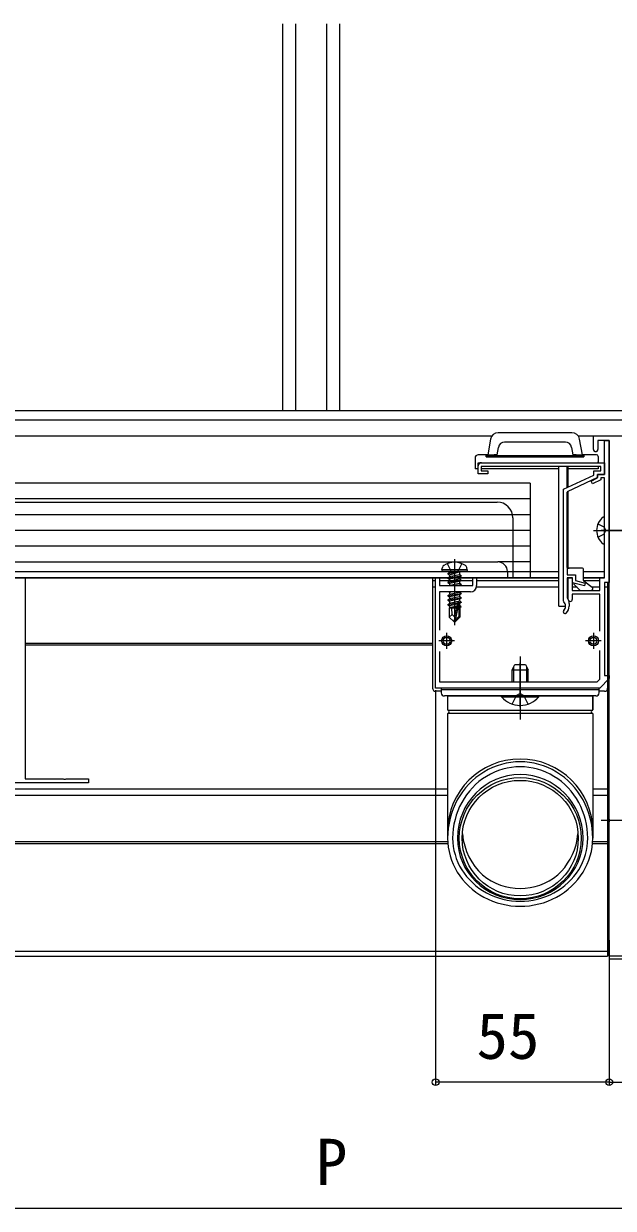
# Model space of a CAD drawing. Units: millimetres, scale not verified. Extents: x -875 to 875, y -1303 to 1295.
# Drawn here: x 491.5 to 678.3, y -1080.7 to -705 of the extents above; entities that cross this region are included whole.
import ezdxf
from ezdxf.enums import TextEntityAlignment as Align

# ---------------------------------------------------------------- set-up
doc = ezdxf.new("R2010")
doc.units = ezdxf.units.MM
doc.header["$LTSCALE"] = 8
for name, color, linetype in [('0-3_YKK_11', 7, 'Continuous'), ('0-4_YKK_12', 2, 'Continuous'), ('0-5_YKK_13', 4, 'Continuous'), ('0-6_YKK_D', 6, 'Continuous')]:
    doc.layers.add(name, color=color, linetype=linetype)
doc.styles.add('ＭＳ ゴシック', font='')
doc.styles.get('ＭＳ ゴシック').set_extended_font_data('MS Gothic')

msp = doc.modelspace()

# ---------------------------------------------------------------- linework, layer by layer
at = {"layer": '0-3_YKK_11'}
for p, q in [((664.297, -888.897), (664.297, -889.697)), ((627.997, -900.697), (622.997, -900.697)), ((625.497, -898.197), (625.497, -903.197)), ((674.497, -900.697), (669.497, -900.697)), ((671.997, -898.197), (671.997, -903.197))]:
    msp.add_line(p, q, dxfattribs=at)
for points in [[(663.997, -887.547), (663.997, -880.697), (665.297, -880.697), (665.297, -884.697), (673.997, -884.697), (673.997, -880.697), (675.497, -880.697), (675.497, -866.156), (675.617, -865.972), (675.617, -865.423), (675.497, -865.239), (675.497, -848.997), (674.297, -848.997), (674.297, -849.604), (671.728, -850.941), (671.267, -850.054), (673.297, -848.997), (673.297, -847.997), (675.497, -847.997), (675.497, -837.197), (676.997, -837.197), (676.997, -882.197), (675.497, -882.197), (675.497, -911.697), (676.997, -911.697), (676.997, -912.697), (673.997, -915.697), (621.997, -915.697), (621.997, -880.697), (623.197, -880.697), (623.197, -883.197), (633.797, -883.197), (633.797, -880.697), (634.997, -880.697), (634.997, -883.197)], [(671.997, -839.997), (671.997, -835.697), (698.539, -835.697), (698.722, -835.817), (699.272, -835.817), (699.456, -835.697), (719.539, -835.697), (719.722, -835.817), (720.272, -835.817), (720.456, -835.697), (728.539, -835.697), (728.722, -835.817), (729.272, -835.817), (729.456, -835.697), (736.997, -835.697), (736.997, -838.697), (736.697, -838.997)], [(707.497, -1000.697), (676.997, -1000.697), (676.997, -958.156), (677.117, -957.972), (677.117, -957.423), (676.997, -957.239), (676.997, -866.156), (677.117, -865.972), (677.117, -865.423), (676.997, -865.239), (676.997, -837.197), (673.397, -837.197), (673.397, -839.997)], [(662.593, -888.308), (662.497, -888.088), (662.497, -852.635), (672.097, -848.135), (672.097, -846.797), (674.297, -846.797), (674.297, -845.397), (636.397, -845.397), (636.397, -846.797), (638.497, -846.797), (638.497, -847.697), (635.497, -847.697), (635.497, -845.197)], [(636.497, -844.197), (675.497, -844.197), (675.497, -847.997), (673.297, -847.997), (673.297, -848.897), (663.697, -853.397), (663.697, -879.797), (666.297, -879.797), (666.297, -881.604), (669.362, -882.412), (669.133, -883.283), (665.397, -882.297), (665.397, -880.697), (663.697, -880.697), (663.697, -887), (663.752, -887.173)], [(632.997, -885.197), (623.197, -885.197), (623.197, -897.299)], [(673.997, -897.638), (673.997, -885.897), (665.297, -885.897), (665.297, -887.547)], [(623.197, -904.096), (623.197, -913.697), (673.169, -913.697), (673.997, -912.869), (673.997, -903.757)]]:
    msp.add_lwpolyline(points, dxfattribs=at)
msp.add_lwpolyline([(511.997, -945.697), (446.997, -945.697), (446.997, -944.497), (454.039, -944.497), (454.222, -944.617), (454.772, -944.617), (454.956, -944.497), (466.997, -944.497), (466.997, -880.697), (479.039, -880.697), (479.222, -880.817), (479.772, -880.817), (479.956, -880.697), (491.997, -880.697), (491.997, -944.497), (504.039, -944.497), (504.222, -944.617), (504.772, -944.617), (504.956, -944.497), (511.997, -944.497)], close=True, dxfattribs=at)
for centre, radius, start, end in [((672.697, -839.997), 0.7, 180.00001, 269.99999), ((672.697, -839.997), 0.7, 270.00001, 359.99999), ((636.497, -845.197), 1, 90.00001, 179.99999), ((632.997, -883.197), 2, 270.00001, 359.99999), ((661.297, -889.697), 1.9, 312.97288, 47.0141), ((661.297, -889.697), 3, 312.97287, 359.99999), ((661.297, -888.897), 3, 0, 35.09682), ((664.647, -887.547), 0.65, 180.00001, 269.99999), ((664.647, -887.547), 0.65, 270.00001, 359.99999), ((662.967, -891.49), 0.55, 132.9729, 210.00003), ((662.967, -891.49), 0.55, 209.99999, 312.97288)]:
    msp.add_arc(centre, radius, start, end, dxfattribs=at)
at = {"layer": '0-4_YKK_12'}
for p, q in [((573.497, -704.956), (573.497, -827.697)), ((577.554, -704.956), (577.554, -827.697)), ((587.44, -704.956), (587.44, -827.697)), ((591.497, -704.956), (591.497, -827.697)), ((124.497, -827.697), (686.498, -827.697)), ((772.218, -830.697), (-864.08, -830.697)), ((54.997, -835.697), (639.829, -835.697)), ((54.997, -835.697), (639.829, -835.697)), ((667.165, -835.697), (676.497, -835.697)), ((667.165, -835.697), (676.497, -835.697)), ((89.997, -856.697), (641.497, -856.697)), ((89.997, -856.697), (641.497, -856.697)), ((646.497, -861.697), (646.497, -880.697)), ((690.697, -865.697), (674.484, -865.697)), ((79.497, -878.697), (651.997, -878.697)), ((89.748, -875.697), (641.747, -875.697)), ((89.748, -875.697), (641.747, -875.697)), ((644.747, -878.697), (644.747, -880.697)), ((651.997, -878.697), (660.997, -878.697)), ((668.797, -878.697), (675.497, -878.697)), ((68.697, -880.697), (660.997, -880.697)), ((68.997, -880.697), (660.997, -880.697)), ((663.997, -880.697), (665.097, -880.697)), ((663.997, -880.697), (665.097, -880.697)), ((668.797, -880.697), (675.197, -880.697)), ((668.797, -880.697), (675.197, -880.697)), ((676.497, -882.197), (676.497, -911.697)), ((676.497, -882.197), (676.497, -1000.697)), ((491.997, -901.397), (620.997, -901.397)), ((491.997, -901.397), (620.997, -901.397)), ((676.497, -901.397), (676.997, -901.397)), ((491.997, -901.997), (620.997, -901.997)), ((491.997, -901.997), (620.997, -901.997)), ((676.497, -901.997), (676.997, -901.997)), ((648.797, -905.697), (648.797, -925.697)), ((648.797, -921.697), (648.797, -907.698)), ((676.497, -913.197), (676.497, -1000.697)), ((105.693, -947.697), (625.793, -947.697)), ((105.693, -949.697), (625.793, -949.697)), ((295.497, -947.697), (625.793, -947.697)), ((295.497, -949.697), (625.793, -949.697)), ((671.793, -947.697), (676.497, -947.697)), ((671.793, -947.697), (676.497, -947.697)), ((671.793, -949.697), (676.497, -949.697)), ((671.793, -949.697), (676.497, -949.697)), ((690.697, -957.697), (674.484, -957.697)), ((105.629, -964.997), (625.865, -964.997)), ((105.671, -964.397), (625.824, -964.397)), ((295.274, -964.397), (625.824, -964.397)), ((295.497, -964.997), (625.865, -964.997)), ((671.729, -964.997), (676.497, -964.997)), ((671.729, -964.997), (676.497, -964.997)), ((671.771, -964.397), (676.497, -964.397)), ((671.771, -964.397), (676.497, -964.397)), ((54.997, -999.097), (676.497, -999.097)), ((54.997, -999.097), (676.497, -999.097)), ((54.997, -1000.697), (676.497, -1000.697)), ((54.997, -1000.697), (676.497, -1000.697))]:
    msp.add_line(p, q, dxfattribs=at)
for centre, radius in [((641.497, -861.697), 5), ((641.747, -878.697), 3)]:
    msp.add_arc(centre, radius, 0, 90, dxfattribs=at)
at = {"layer": '0-5_YKK_13'}
for p, q in [((639.367, -836.763), (638.497, -841.697)), ((665.165, -834.697), (641.829, -834.697)), ((663.114, -837.697), (643.872, -837.697)), ((668.497, -841.697), (667.627, -836.763)), ((676.997, -835.697), (736.995, -835.697)), ((676.997, -843.697), (676.997, -837.497)), ((641.493, -841.671), (641.902, -839.35)), ((665.083, -839.35), (665.493, -841.671)), ((634.497, -842.697), (634.497, -846.197)), ((638.497, -841.697), (635.497, -841.697)), ((635.497, -846.197), (635.497, -844.197)), ((635.497, -844.197), (672.997, -844.197)), ((637.997, -842.297), (637.997, -841.697)), ((668.997, -841.997), (637.997, -841.997)), ((637.997, -842.297), (668.997, -842.297)), ((638.497, -841.697), (640.497, -841.697)), ((640.497, -841.671), (640.497, -841.997)), ((660.997, -889.697), (660.997, -845.397)), ((663.697, -852.072), (663.697, -845.397)), ((663.997, -851.932), (663.997, -845.397)), ((665.497, -841.671), (665.497, -841.997)), ((666.497, -841.671), (665.497, -841.671)), ((666.497, -841.997), (666.497, -841.671)), ((666.497, -841.697), (668.497, -841.697)), ((672.997, -841.697), (668.497, -841.697)), ((668.997, -841.697), (668.997, -842.297)), ((672.997, -844.197), (673.197, -844.197)), ((673.497, -842.197), (673.497, -844.197)), ((676.997, -846.697), (676.997, -843.697)), ((635.497, -846.197), (634.497, -846.197)), ((660.997, -846.197), (636.397, -846.197)), ((676.997, -849.697), (676.997, -846.697)), ((651.997, -850.697), (79.497, -850.697)), ((651.997, -850.697), (651.997, -880.697)), ((676.997, -973.697), (676.997, -849.697)), ((651.997, -855.697), (79.497, -855.697)), ((663.697, -877.397), (663.697, -853.588)), ((663.997, -877.397), (663.997, -853.257)), ((651.997, -860.697), (79.497, -860.697)), ((673.42, -863.622), (675.286, -864.552)), ((675.497, -869.673), (675.497, -861.722)), ((651.997, -865.697), (79.497, -865.697)), ((671.997, -865.697), (683.96, -865.697)), ((673.42, -867.772), (675.286, -866.842)), ((675.286, -864.552), (675.895, -865.697)), ((675.286, -866.842), (675.895, -865.697)), ((651.997, -870.697), (79.497, -870.697)), ((627.997, -874.797), (627.997, -895.697)), ((623.997, -878.197), (624.139, -877.395)), ((631.997, -878.197), (623.997, -878.197)), ((623.997, -878.197), (624.085, -878.697)), ((631.909, -878.697), (624.085, -878.697)), ((625.897, -879.347), (629.497, -878.747)), ((629.497, -878.847), (625.897, -879.447)), ((625.897, -879.347), (626.447, -879.03)), ((629.497, -878.747), (626.447, -879.03)), ((626.447, -879.765), (629.497, -878.847)), ((626.447, -878.897), (626.447, -879.03)), ((629.497, -878.747), (629.497, -878.847)), ((629.547, -878.897), (629.547, -879.73)), ((631.997, -878.197), (631.856, -877.395)), ((631.997, -878.197), (631.909, -878.697)), ((651.997, -875.697), (641.747, -875.697)), ((668.497, -877.697), (663.997, -877.697)), ((668.797, -881.547), (668.797, -877.997)), ((651.997, -880.697), (79.497, -880.697)), ((620.997, -880.697), (620.997, -915.697)), ((660.997, -880.697), (620.997, -880.697)), ((621.997, -881.697), (620.997, -881.697)), ((633.797, -881.697), (623.197, -881.697)), ((625.897, -879.347), (625.897, -879.447)), ((625.897, -879.347), (625.897, -879.447)), ((625.897, -879.447), (626.447, -879.765)), ((625.897, -880.747), (630.097, -880.047)), ((630.097, -880.147), (625.897, -880.847)), ((625.897, -880.747), (626.447, -880.43)), ((625.897, -880.747), (625.897, -880.847)), ((625.897, -880.847), (626.447, -881.165)), ((625.897, -882.147), (630.097, -881.447)), ((630.097, -881.547), (625.897, -882.247)), ((625.897, -882.147), (626.447, -881.83)), ((625.897, -882.147), (625.897, -882.247)), ((625.897, -882.247), (626.447, -882.565)), ((629.547, -879.73), (626.447, -880.43)), ((626.447, -879.765), (626.447, -880.43)), ((629.547, -880.465), (626.447, -881.165)), ((629.547, -881.13), (626.447, -881.83)), ((626.447, -881.165), (626.447, -881.83)), ((626.447, -882.565), (626.447, -883.197)), ((629.547, -882.53), (626.591, -883.197)), ((627.997, -883.197), (630.097, -882.847)), ((630.097, -882.947), (628.597, -883.197)), ((630.097, -880.047), (629.547, -879.73)), ((630.097, -880.147), (629.547, -880.465)), ((629.547, -880.465), (629.547, -881.13)), ((630.097, -881.447), (629.547, -881.13)), ((629.547, -881.865), (629.547, -882.53)), ((630.097, -882.847), (629.547, -882.53)), ((630.097, -882.947), (629.664, -883.197)), ((630.097, -880.047), (630.097, -880.147)), ((630.097, -881.447), (630.097, -881.547)), ((630.097, -882.847), (630.097, -882.947)), ((660.997, -881.697), (634.997, -881.697)), ((665.097, -880.697), (663.997, -880.697)), ((663.997, -880.697), (665.097, -880.697)), ((663.997, -887.59), (663.997, -880.697)), ((665.397, -881.697), (665.297, -881.697)), ((665.797, -882.403), (665.797, -882.697)), ((665.797, -882.697), (667.797, -884.697)), ((675.197, -880.697), (668.797, -880.697)), ((673.997, -881.697), (668.838, -881.697)), ((671.597, -883.797), (668.917, -881.787)), ((676.497, -882.197), (676.497, -911.697)), ((621.997, -883.697), (620.997, -883.697)), ((625.897, -886.347), (630.097, -885.647)), ((630.097, -885.747), (625.897, -886.447)), ((625.897, -886.347), (626.447, -886.03)), ((625.897, -886.347), (625.897, -886.447)), ((625.897, -886.447), (626.447, -886.765)), ((626.157, -885.197), (626.447, -885.365)), ((627.189, -885.197), (626.447, -885.365)), ((629.547, -885.33), (626.447, -886.03)), ((626.447, -885.365), (626.447, -886.03)), ((629.547, -886.73), (626.447, -887.43)), ((629.547, -885.197), (629.547, -885.33)), ((630.097, -885.647), (629.547, -885.33)), ((629.547, -886.065), (629.547, -886.73)), ((630.097, -887.047), (629.547, -886.73)), ((630.097, -885.647), (630.097, -885.747)), ((660.997, -883.697), (634.934, -883.697)), ((666.797, -883.697), (665.297, -883.697)), ((667.797, -884.697), (671.297, -884.697)), ((673.997, -883.697), (671.464, -883.697)), ((676.497, -883.697), (675.497, -883.697)), ((625.897, -887.747), (630.097, -887.047)), ((630.097, -887.147), (625.897, -887.847)), ((625.897, -887.747), (626.447, -887.43)), ((625.897, -887.747), (625.897, -887.847)), ((625.897, -887.847), (626.447, -888.165)), ((625.897, -889.147), (628.923, -888.643)), ((628.895, -888.748), (625.897, -889.247)), ((625.897, -889.147), (626.447, -888.83)), ((625.897, -889.147), (625.897, -889.247)), ((625.897, -889.247), (626.447, -889.565)), ((626.297, -890.297), (626.447, -890.23)), ((626.297, -890.297), (626.297, -893.147)), ((628.574, -890.297), (626.297, -890.297)), ((626.447, -886.765), (626.447, -887.43)), ((629.547, -888.13), (626.447, -888.83)), ((626.447, -888.165), (626.447, -888.83)), ((628.837, -889.025), (626.447, -889.565)), ((626.447, -889.565), (626.447, -890.23)), ((628.693, -889.723), (626.447, -890.23)), ((628.632, -890.015), (626.914, -890.297)), ((628.907, -888.691), (627.997, -893.076)), ((629.329, -888.575), (628.147, -894.273)), ((628.577, -890.281), (628.493, -890.297)), ((629.33, -888.575), (630.097, -888.447)), ((630.097, -888.547), (629.384, -888.666)), ((629.547, -889.53), (629.394, -889.565)), ((629.397, -888.746), (629.397, -893.023)), ((629.997, -889.79), (629.397, -889.889)), ((629.997, -890.005), (629.397, -890.122)), ((629.697, -890.297), (629.397, -890.297)), ((629.547, -887.465), (629.547, -888.13)), ((630.097, -888.447), (629.547, -888.13)), ((629.547, -888.865), (629.547, -889.53)), ((629.997, -889.79), (629.547, -889.53)), ((629.997, -890.005), (629.697, -890.178)), ((629.697, -890.178), (629.697, -893.147)), ((629.997, -889.79), (629.997, -890.005)), ((630.097, -887.047), (630.097, -887.147)), ((630.097, -888.447), (630.097, -888.547)), ((660.997, -889.697), (663.197, -889.697)), ((627.255, -892.344), (626.297, -893.147)), ((627.847, -894.697), (626.297, -893.147)), ((627.997, -893.076), (627.847, -894.697)), ((627.997, -893.076), (627.997, -894.697)), ((629.397, -893.023), (628.147, -894.273)), ((628.147, -894.697), (629.697, -893.147)), ((629.697, -893.147), (629.397, -893.023)), ((627.847, -894.697), (628.147, -894.697)), ((628.147, -894.273), (628.147, -894.697)), ((646.297, -909.897), (647.097, -908.197)), ((646.73, -913.697), (646.73, -908.977)), ((647.097, -908.197), (650.497, -908.197)), ((650.497, -908.197), (651.297, -909.897)), ((650.864, -913.697), (650.864, -908.977)), ((646.297, -913.697), (646.297, -909.897)), ((646.297, -909.897), (651.297, -909.897)), ((651.297, -913.697), (651.297, -909.897)), ((623.797, -916.697), (621.997, -916.697)), ((623.797, -915.697), (623.797, -917.197)), ((673.797, -915.697), (623.797, -915.697)), ((673.797, -916.197), (623.797, -916.197)), ((673.797, -917.197), (673.797, -915.697)), ((675.497, -916.697), (673.797, -916.697)), ((676.497, -913.197), (676.497, -915.697)), ((648.797, -918.197), (624.797, -918.197)), ((625.793, -918.197), (625.794, -922.53)), ((625.793, -918.197), (671.793, -918.197)), ((625.793, -918.197), (625.793, -922.53)), ((654.697, -918.197), (642.897, -918.197)), ((642.897, -918.445), (642.897, -918.197)), ((642.897, -918.445), (654.697, -918.445)), ((646.297, -920.78), (647.652, -918.063)), ((648.797, -917.454), (647.652, -918.063)), ((648.797, -917.454), (649.942, -918.063)), ((672.797, -918.197), (648.797, -918.197)), ((651.297, -920.78), (649.942, -918.063)), ((654.697, -918.445), (654.697, -918.197)), ((671.794, -922.527), (671.793, -918.197)), ((671.793, -918.197), (671.793, -922.539)), ((625.793, -923.872), (625.793, -963.289)), ((625.884, -922.697), (671.698, -922.697)), ((625.895, -923.697), (671.698, -923.697)), ((671.793, -923.854), (671.793, -963.289)), ((676.997, -976.697), (676.997, -973.697)), ((676.997, -979.697), (676.997, -976.697)), ((676.997, -995.697), (676.997, -979.697)), ((676.997, -995.697), (676.997, -1001.306)), ((677.297, -1001.606), (728.497, -1001.606))]:
    msp.add_line(p, q, dxfattribs=at)
for points in [[(641.497, -841.997), (641.497, -841.671), (640.497, -841.671)], [(673.497, -845.397), (673.497, -846.197), (663.997, -846.197)], [(625.697, -876.218), (626.852, -878.535), (627.997, -879.143)], [(630.297, -876.218), (629.142, -878.535), (627.997, -879.143)], [(630.097, -881.547), (629.547, -881.865), (626.447, -882.565)], [(630.097, -885.747), (629.547, -886.065), (626.447, -886.765)], [(630.097, -887.147), (629.547, -887.465), (626.447, -888.165)], [(627.997, -893.076), (627.255, -892.344), (627.097, -890.297)], [(630.097, -888.547), (629.547, -888.865), (629.397, -888.899)], [(630.488, -961.9), (630.747, -963.881), (631.206, -965.751), (631.812, -967.516), (632.56, -969.18), (633.441, -970.751), (634.452, -972.235), (635.611, -973.615), (636.889, -974.909)], [(660.706, -974.909), (661.853, -973.773), (662.89, -972.556), (663.823, -971.266), (664.652, -969.904), (665.375, -968.471), (665.992, -966.963), (666.496, -965.374), (666.882, -963.702), (667.102, -961.941)]]:
    msp.add_lwpolyline(points, dxfattribs=at)
for centre, radius in [((625.497, -900.697), 1.6), ((625.497, -900.697), 1.1), ((671.997, -900.697), 1.6), ((671.997, -900.697), 1.1)]:
    msp.add_circle(centre, radius, dxfattribs=at)
for centre, radius, start, end in [((641.829, -837.197), 2.5, 90, 170), ((643.872, -839.697), 2, 90, 170), ((663.114, -839.697), 2, 10, 90), ((665.165, -837.197), 2.5, 10, 90), ((635.497, -842.697), 1, 90, 180), ((672.997, -842.197), 0.5, 0, 90), ((673.197, -843.897), 0.3, 270, 0), ((678.297, -865.697), 5.3, 127.71409, 232.28591), ((675.223, -861.722), 0.274, 0, 127.71409), ((675.223, -869.673), 0.274, 232.28591, 0), ((625.025, -877.551), 0.9, 122.05588, 170), ((627.997, -882.297), 6.5, 57.94412, 122.05588), ((626.247, -878.897), 0.2, 0, 90), ((629.747, -878.897), 0.2, 90, 180), ((630.97, -877.551), 0.9, 10, 57.94412), ((663.997, -877.397), 0.3, 180, 270), ((668.497, -877.997), 0.3, 0, 90), ((669.097, -881.547), 0.3, 180, 233.1301), ((671.297, -884.197), 0.5, 270, 53.1301), ((629.149, -888.746), 0.248, 0, 167.19096), ((621.997, -915.697), 1, 180, 270), ((675.497, -915.697), 1, 270, 0), ((624.797, -917.197), 1, 180, 270), ((648.797, -913.497), 7.7, 219.98312, 320.01688), ((672.797, -917.197), 1, 270, 0), ((625.993, -922.53), 0.2, 180, 253.43859), ((625.993, -923.872), 0.2, 106.56141, 180), ((625.794, -923.201), 0.5, 286.56141, 73.43859), ((671.794, -923.197), 0.5, 106.60693, 253.40383), ((671.594, -922.527), 0.2, 286.60693, 0.00538), ((671.594, -923.868), 0.2, 0.00538, 73.40383), ((648.797, -960.816), 18.451, 229.80309, 310.19691), ((677.297, -1001.306), 0.3, 180, 270)]:
    msp.add_arc(centre, radius, start, end, dxfattribs=at)
for centre, major_axis, ratio, start_param, end_param in [((664.297, -877.397), (-0.3, 0), 0.999888, 6.2831853, 7.8539816), ((648.797, -961.11), (-23.004, 0), 0.99602, 3.1415927, 6.2831853), ((648.797, -963.289), (0, -24.22), 0.949802, 1.5707963, 4.712389), ((648.797, -963.289), (0, -22.626), 0.945819, 1.5707963, 4.712389), ((648.797, -963.289), (0, 20.173), 0.986472, 4.712389, 7.8539816), ((648.797, -963.289), (-23.004, 0), 0.939189, 6.2831853, 9.424778), ((648.797, -963.289), (-21.4, 0), 0.935104, 6.2831853, 9.424778), ((648.797, -963.289), (19.9, 0), 0.978676, 3.1415927, 6.2831853)]:
    msp.add_ellipse(centre, major_axis=major_axis, ratio=ratio, start_param=start_param, end_param=end_param, dxfattribs=at)
for major_axis in [(19.3, 0), (-18.4, 0.004)]:
    msp.add_ellipse((648.797, -963.289), major_axis=major_axis, ratio=0.996195, dxfattribs=at)
at = {"layer": '0-6_YKK_D'}
for p, q in [((621.997, -916.397), (621.997, -1041.697)), ((676.997, -1001.397), (676.997, -1041.697)), ((676.997, -1001.397), (676.997, -1041.697)), ((676.997, -1040.697), (621.997, -1040.697)), ((676.997, -1040.697), (736.997, -1040.697)), ((479.497, -1080.697), (706.997, -1080.697))]:
    msp.add_line(p, q, dxfattribs=at)
for centre in [(621.997, -1040.697), (676.997, -1040.697), (676.997, -1040.697)]:
    msp.add_circle(centre, 1.075, dxfattribs=at)

# ---------------------------------------------------------------- texts
at = {"layer": '0-6_YKK_D', "style": 'ＭＳ ゴシック'}
for s, p in [('55', (634.952, -1037.697)), ('P', (584.043, -1077.697))]:
    msp.add_text(s, height=14.66, dxfattribs=at).set_placement(p, align=Align.BOTTOM_LEFT)

doc.saveas('drawing.dxf')
